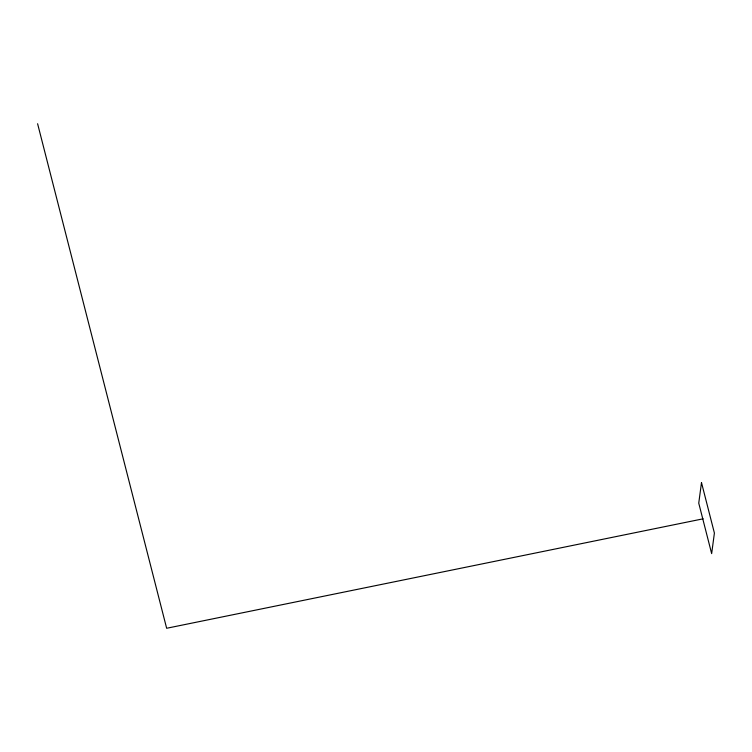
<?xml version="1.0" encoding="UTF-8"?>
<svg xmlns="http://www.w3.org/2000/svg" width="752" height="752" viewBox="0 0 752 752"><rect width="100%" height="100%" fill="white"/><g stroke="black" fill="none" stroke-linecap="round" stroke-linejoin="round"><path stroke-width="1.13" d="M703.12 518.814L166.653 628.268L37.6 123.732M701.494 482.605L698.749 503.154L711.655 553.613L714.4 533.065L701.494 482.605"/></g></svg>
